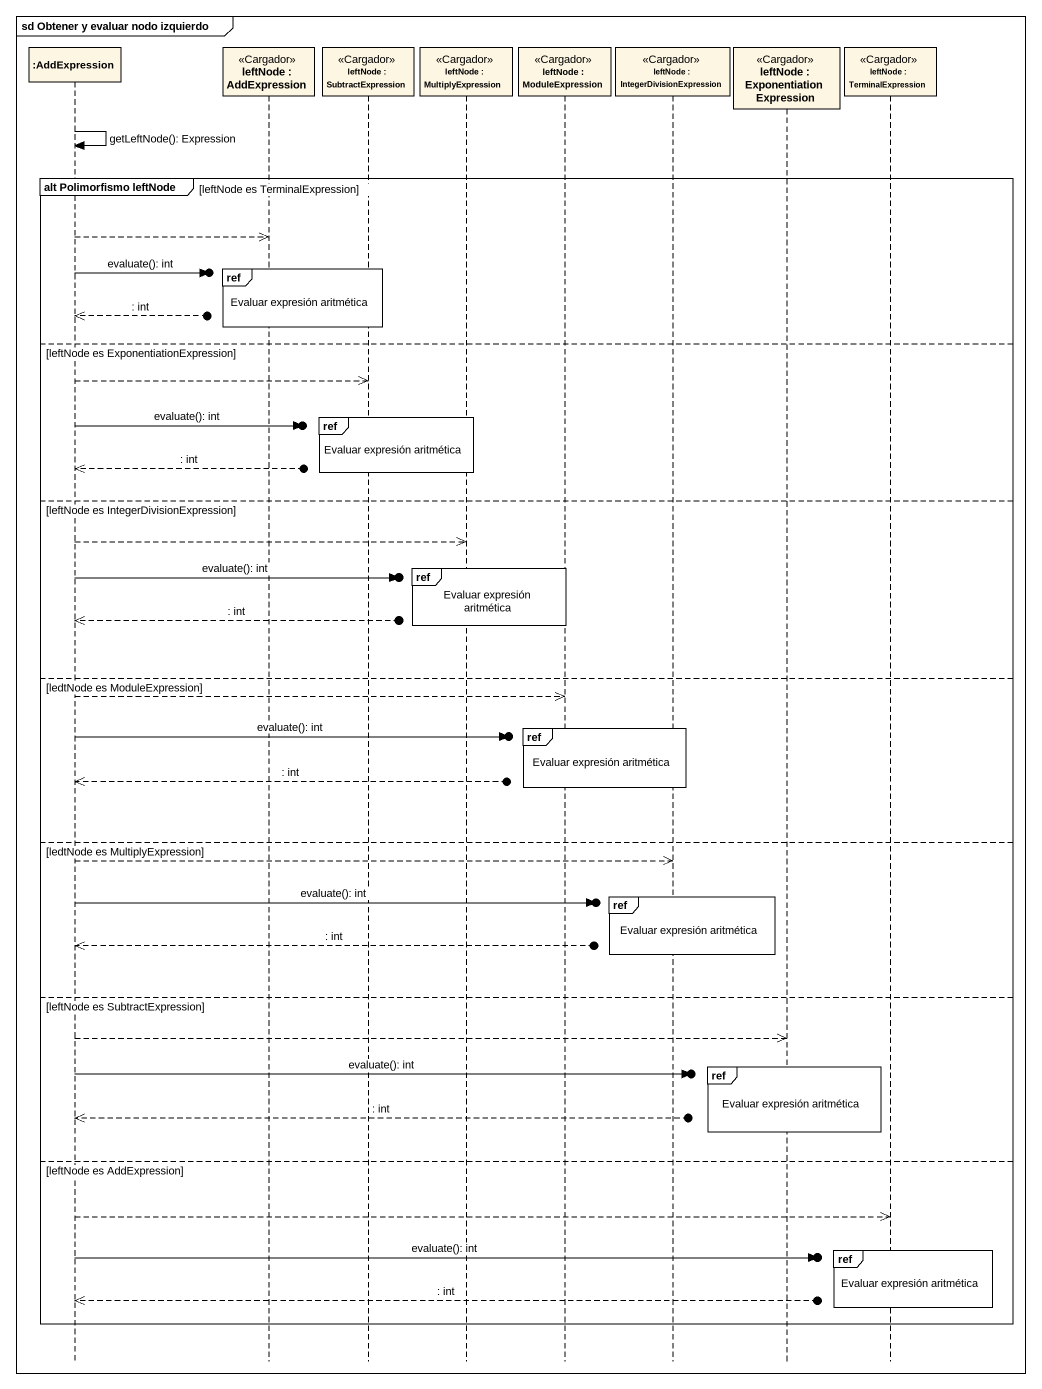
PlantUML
@startuml
mainframe sd Obtener y evaluar nodo izquierdo
hide footbox
participant ":AddExpression" as AddExpression
participant "leftNode : AddExpression" as leftNode <<Cargador>>
participant "leftNode : SubtractExpression" as leftNode_2 <<Cargador>>
participant "leftNode : MultiplyExpression" as leftNode_3 <<Cargador>>
participant "leftNode : ModuleExpression" as leftNode_4 <<Cargador>>
participant "leftNode : IntegerDivisionExpression" as leftNode_5 <<Cargador>>
participant "leftNode : ExponentiationExpression" as leftNode_6 <<Cargador>>
participant "leftNode : TerminalExpression" as leftNode_7 <<Cargador>>

AddExpression -> AddExpression : getLeftNode(): Expression
group alt Polimorfismo leftNode [leftNode es TerminalExpression]
  AddExpression -->> leftNode
  ref over leftNode, leftNode_2 : Evaluar expresión aritmética
  AddExpression ->o] : evaluate(): int
  AddExpression <<--o] : : int
else leftNode es ExponentiationExpression
  AddExpression -->> leftNode_2
  ref over leftNode_2, leftNode_3 : Evaluar expresión aritmética
  AddExpression ->o] : evaluate(): int
  AddExpression <<--o] : : int
else leftNode es IntegerDivisionExpression
  AddExpression -->> leftNode_3
  ref over leftNode_3, leftNode_4 : Evaluar expresión aritmética
  AddExpression ->o] : evaluate(): int
  AddExpression <<--o] : : int
else ledtNode es ModuleExpression
  AddExpression -->> leftNode_4
  ref over leftNode_4, leftNode_5 : Evaluar expresión aritmética
  AddExpression ->o] : evaluate(): int
  AddExpression <<--o] : : int
else ledtNode es MultiplyExpression
  AddExpression -->> leftNode_5
  ref over leftNode_5 : Evaluar expresión aritmética
  AddExpression ->o] : evaluate(): int
  AddExpression <<--o] : : int
else leftNode es SubtractExpression
  AddExpression -->> leftNode_6
  ref over leftNode_6 : Evaluar expresión aritmética
  AddExpression ->o] : evaluate(): int
  AddExpression <<--o] : : int
else leftNode es AddExpression
  AddExpression -->> leftNode_7
  ref over leftNode_7 : Evaluar expresión aritmética
  AddExpression ->o] : evaluate(): int
  AddExpression <<--o] : : int
end
@enduml
